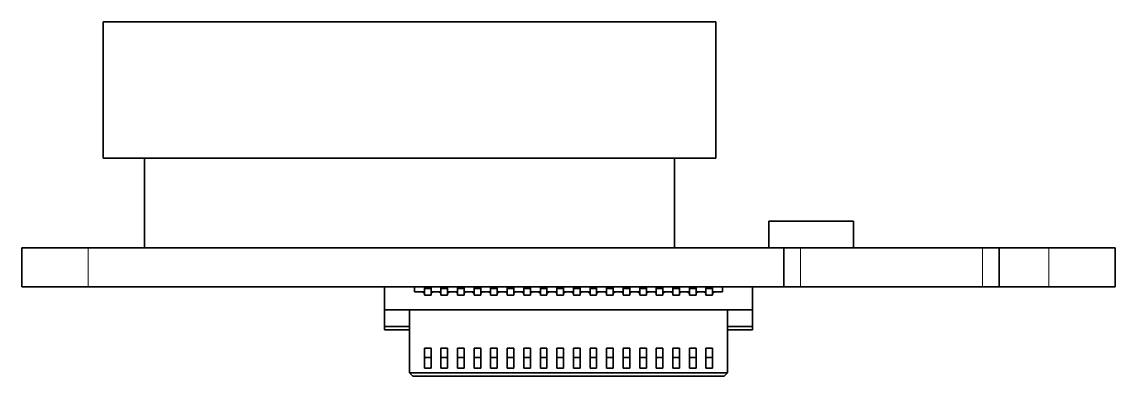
# Model space of a CAD drawing. Extents: x 487 to 800, y 314 to 605.
# Drawn here: x 577.72 to 610.72, y 482.55 to 493.25 of the extents above; entities that cross this region are included whole.
import ezdxf

# ---------------------------------------------------------------- set-up
doc = ezdxf.new("R2010")
doc.units = 0

msp = doc.modelspace()

# ---------------------------------------------------------------- linework, layer by layer
at = {"color": 7, "lineweight": 35, "ltscale": 0.4625}
for p, q in [((598.667, 493.252), (580.167, 493.252)), ((598.667, 489.132), (580.167, 489.132))]:
    msp.add_line(p, q, dxfattribs=at)
at = {"color": 7, "lineweight": 35, "ltscale": 0.103}
for p, q in [((580.167, 489.132), (580.167, 493.252)), ((598.667, 489.132), (598.667, 493.252))]:
    msp.add_line(p, q, dxfattribs=at)
at = {"color": 7, "lineweight": 35, "ltscale": 0.0675}
for p, q in [((581.417, 486.432), (581.417, 489.132)), ((597.417, 486.432), (597.417, 489.132))]:
    msp.add_line(p, q, dxfattribs=at)
at = {"color": 7, "lineweight": 35, "ltscale": 0.02}
for p, q in [((600.267, 486.432), (600.267, 487.232)), ((602.817, 486.432), (602.817, 487.232))]:
    msp.add_line(p, q, dxfattribs=at)
at = {"color": 7, "lineweight": 35, "ltscale": 0.06375}
msp.add_line((602.817, 487.232), (600.267, 487.232), dxfattribs=at)
at = {"color": 7, "lineweight": 35, "ltscale": 0.05}
for p, q in [((579.717, 486.432), (577.717, 486.432)), ((579.717, 485.252), (577.717, 485.252))]:
    msp.add_line(p, q, dxfattribs=at)
at = {"color": 7, "lineweight": 35, "ltscale": 0.0295}
for p, q in [((577.717, 485.252), (577.717, 486.432)), ((600.717, 486.432), (600.717, 485.252)), ((607.217, 486.432), (607.217, 485.252)), ((610.717, 485.252), (610.717, 486.432))]:
    msp.add_line(p, q, dxfattribs=at)
at = {"color": 7, "lineweight": 35}
for p, q in [((600.717, 486.432), (579.717, 486.432)), ((600.717, 485.252), (579.717, 485.252))]:
    msp.add_line(p, q, dxfattribs=at)
at = {"color": 7, "lineweight": 13, "ltscale": 0.0295}
for p, q in [((579.717, 485.252), (579.717, 486.432)), ((601.217, 486.432), (601.217, 485.252)), ((606.717, 486.432), (606.717, 485.252)), ((608.717, 485.252), (608.717, 486.432))]:
    msp.add_line(p, q, dxfattribs=at)
at = {"color": 7, "lineweight": 35, "ltscale": 0.0125}
for p, q in [((601.217, 486.432), (600.717, 486.432)), ((607.217, 486.432), (606.717, 486.432)), ((601.217, 485.252), (600.717, 485.252)), ((607.217, 485.252), (606.717, 485.252)), ((588.667, 484.052), (588.667, 484.552)), ((588.667, 484.052), (588.667, 484.552)), ((599.017, 484.052), (599.017, 484.552)), ((599.767, 484.552), (599.767, 484.052)), ((599.767, 484.552), (599.767, 484.052)), ((599.767, 484.052), (599.767, 484.552))]:
    msp.add_line(p, q, dxfattribs=at)
at = {"color": 7, "lineweight": 35, "ltscale": 0.1375}
for p, q in [((601.217, 486.432), (606.717, 486.432)), ((601.217, 485.252), (606.717, 485.252))]:
    msp.add_line(p, q, dxfattribs=at)
at = {"color": 7, "lineweight": 35, "ltscale": 0.0375}
for p, q in [((608.717, 486.432), (607.217, 486.432)), ((608.717, 485.252), (607.217, 485.252))]:
    msp.add_line(p, q, dxfattribs=at)
at = {"color": 7, "lineweight": 35, "ltscale": 0.050002}
for p, q in [((610.717, 486.432), (608.717, 486.432)), ((610.717, 485.252), (608.717, 485.252))]:
    msp.add_line(p, q, dxfattribs=at)
at = {"color": 7, "lineweight": 35, "ltscale": 0.0175}
for p, q in [((588.667, 485.252), (588.667, 484.552)), ((588.667, 485.252), (588.667, 484.552)), ((599.767, 485.252), (599.767, 484.552)), ((599.767, 485.252), (599.767, 484.552)), ((599.767, 485.252), (599.767, 484.552))]:
    msp.add_line(p, q, dxfattribs=at)
at = {"color": 7, "lineweight": 35, "ltscale": 0.022501}
for p, q in [((588.667, 485.252), (589.567, 485.252)), ((588.667, 485.252), (589.567, 485.252)), ((598.867, 485.252), (599.767, 485.252)), ((598.867, 485.252), (599.767, 485.252))]:
    msp.add_line(p, q, dxfattribs=at)
at = {"color": 7, "lineweight": 35, "ltscale": 0.00375}
for p, q in [((589.567, 485.102), (589.567, 485.252)), ((589.567, 485.102), (589.567, 485.252)), ((589.567, 485.252), (589.567, 485.102)), ((589.567, 485.102), (589.567, 485.252)), ((589.567, 485.252), (589.567, 485.102)), ((598.867, 485.252), (598.867, 485.102)), ((598.867, 485.252), (598.867, 485.102))]:
    msp.add_line(p, q, dxfattribs=at)
at = {"color": 7, "lineweight": 35, "ltscale": 0.006125}
for p, q in [((589.812, 485.102), (589.567, 485.102)), ((589.812, 485.102), (589.567, 485.102)), ((598.867, 485.102), (598.622, 485.102)), ((598.867, 485.102), (598.622, 485.102))]:
    msp.add_line(p, q, dxfattribs=at)
at = {"color": 7, "lineweight": 35, "ltscale": 0.001237}
for p, q in [((589.812, 485.102), (589.847, 485.067)), ((589.812, 485.102), (589.847, 485.067)), ((590.087, 485.067), (590.122, 485.102)), ((590.087, 485.067), (590.122, 485.102)), ((590.312, 485.102), (590.347, 485.067)), ((590.312, 485.102), (590.347, 485.067)), ((590.587, 485.067), (590.622, 485.102)), ((590.587, 485.067), (590.622, 485.102)), ((590.812, 485.102), (590.847, 485.067)), ((590.812, 485.102), (590.847, 485.067)), ((591.087, 485.067), (591.122, 485.102)), ((591.087, 485.067), (591.122, 485.102)), ((591.312, 485.102), (591.347, 485.067)), ((591.312, 485.102), (591.347, 485.067)), ((591.587, 485.067), (591.622, 485.102)), ((591.587, 485.067), (591.622, 485.102)), ((591.812, 485.102), (591.847, 485.067)), ((591.812, 485.102), (591.847, 485.067)), ((592.087, 485.067), (592.122, 485.102)), ((592.087, 485.067), (592.122, 485.102)), ((592.312, 485.102), (592.347, 485.067)), ((592.312, 485.102), (592.347, 485.067)), ((592.587, 485.067), (592.622, 485.102)), ((592.587, 485.067), (592.622, 485.102)), ((592.812, 485.102), (592.847, 485.067)), ((592.812, 485.102), (592.847, 485.067)), ((593.087, 485.067), (593.122, 485.102)), ((593.087, 485.067), (593.122, 485.102)), ((593.312, 485.102), (593.347, 485.067)), ((593.312, 485.102), (593.347, 485.067)), ((593.587, 485.067), (593.622, 485.102)), ((593.587, 485.067), (593.622, 485.102)), ((593.812, 485.102), (593.847, 485.067)), ((593.812, 485.102), (593.847, 485.067)), ((594.087, 485.067), (594.122, 485.102)), ((594.087, 485.067), (594.122, 485.102)), ((594.312, 485.102), (594.347, 485.067)), ((594.312, 485.102), (594.347, 485.067)), ((594.587, 485.067), (594.622, 485.102)), ((594.587, 485.067), (594.622, 485.102)), ((594.812, 485.102), (594.847, 485.067)), ((594.812, 485.102), (594.847, 485.067)), ((595.087, 485.067), (595.122, 485.102)), ((595.087, 485.067), (595.122, 485.102)), ((595.312, 485.102), (595.347, 485.067)), ((595.312, 485.102), (595.347, 485.067)), ((595.587, 485.067), (595.622, 485.102)), ((595.587, 485.067), (595.622, 485.102)), ((595.812, 485.102), (595.847, 485.067)), ((595.812, 485.102), (595.847, 485.067)), ((596.087, 485.067), (596.122, 485.102)), ((596.087, 485.067), (596.122, 485.102)), ((596.312, 485.102), (596.347, 485.067)), ((596.312, 485.102), (596.347, 485.067)), ((596.587, 485.067), (596.622, 485.102)), ((596.587, 485.067), (596.622, 485.102)), ((596.812, 485.102), (596.847, 485.067)), ((596.812, 485.102), (596.847, 485.067)), ((597.087, 485.067), (597.122, 485.102)), ((597.087, 485.067), (597.122, 485.102)), ((597.312, 485.102), (597.347, 485.067)), ((597.312, 485.102), (597.347, 485.067)), ((597.587, 485.067), (597.622, 485.102)), ((597.587, 485.067), (597.622, 485.102)), ((597.812, 485.102), (597.847, 485.067)), ((597.812, 485.102), (597.847, 485.067)), ((598.087, 485.067), (598.122, 485.102)), ((598.087, 485.067), (598.122, 485.102)), ((598.312, 485.102), (598.347, 485.067)), ((598.312, 485.102), (598.347, 485.067)), ((598.587, 485.067), (598.622, 485.102)), ((598.587, 485.067), (598.622, 485.102))]:
    msp.add_line(p, q, dxfattribs=at)
at = {"color": 7, "lineweight": 35, "ltscale": 0.001375}
for p, q in [((589.867, 485.102), (589.812, 485.102)), ((589.867, 485.102), (589.812, 485.102)), ((590.122, 485.102), (590.067, 485.102)), ((590.122, 485.102), (590.067, 485.102)), ((590.367, 485.102), (590.312, 485.102)), ((590.367, 485.102), (590.312, 485.102)), ((590.622, 485.102), (590.567, 485.102)), ((590.622, 485.102), (590.567, 485.102)), ((590.867, 485.102), (590.812, 485.102)), ((590.867, 485.102), (590.812, 485.102)), ((591.122, 485.102), (591.067, 485.102)), ((591.122, 485.102), (591.067, 485.102)), ((591.367, 485.102), (591.312, 485.102)), ((591.367, 485.102), (591.312, 485.102)), ((591.622, 485.102), (591.567, 485.102)), ((591.622, 485.102), (591.567, 485.102)), ((591.867, 485.102), (591.812, 485.102)), ((591.867, 485.102), (591.812, 485.102)), ((592.122, 485.102), (592.067, 485.102)), ((592.122, 485.102), (592.067, 485.102)), ((592.367, 485.102), (592.312, 485.102)), ((592.367, 485.102), (592.312, 485.102)), ((592.622, 485.102), (592.567, 485.102)), ((592.622, 485.102), (592.567, 485.102)), ((592.867, 485.102), (592.812, 485.102)), ((592.867, 485.102), (592.812, 485.102)), ((593.122, 485.102), (593.067, 485.102)), ((593.122, 485.102), (593.067, 485.102)), ((593.367, 485.102), (593.312, 485.102)), ((593.367, 485.102), (593.312, 485.102)), ((593.622, 485.102), (593.567, 485.102)), ((593.622, 485.102), (593.567, 485.102)), ((593.867, 485.102), (593.812, 485.102)), ((593.867, 485.102), (593.812, 485.102)), ((594.122, 485.102), (594.067, 485.102)), ((594.122, 485.102), (594.067, 485.102)), ((594.367, 485.102), (594.312, 485.102)), ((594.367, 485.102), (594.312, 485.102)), ((594.622, 485.102), (594.567, 485.102)), ((594.622, 485.102), (594.567, 485.102)), ((594.867, 485.102), (594.812, 485.102)), ((594.867, 485.102), (594.812, 485.102)), ((595.122, 485.102), (595.067, 485.102)), ((595.122, 485.102), (595.067, 485.102)), ((595.367, 485.102), (595.312, 485.102)), ((595.367, 485.102), (595.312, 485.102)), ((595.622, 485.102), (595.567, 485.102)), ((595.622, 485.102), (595.567, 485.102)), ((595.867, 485.102), (595.812, 485.102)), ((595.867, 485.102), (595.812, 485.102)), ((596.122, 485.102), (596.067, 485.102)), ((596.122, 485.102), (596.067, 485.102)), ((596.367, 485.102), (596.312, 485.102)), ((596.367, 485.102), (596.312, 485.102)), ((596.622, 485.102), (596.567, 485.102)), ((596.622, 485.102), (596.567, 485.102)), ((596.867, 485.102), (596.812, 485.102)), ((596.867, 485.102), (596.812, 485.102)), ((597.122, 485.102), (597.067, 485.102)), ((597.122, 485.102), (597.067, 485.102)), ((597.367, 485.102), (597.312, 485.102)), ((597.367, 485.102), (597.312, 485.102)), ((597.622, 485.102), (597.567, 485.102)), ((597.622, 485.102), (597.567, 485.102)), ((597.867, 485.102), (597.812, 485.102)), ((597.867, 485.102), (597.812, 485.102)), ((598.122, 485.102), (598.067, 485.102)), ((598.122, 485.102), (598.067, 485.102)), ((598.367, 485.102), (598.312, 485.102)), ((598.367, 485.102), (598.312, 485.102)), ((598.622, 485.102), (598.567, 485.102)), ((598.622, 485.102), (598.567, 485.102))]:
    msp.add_line(p, q, dxfattribs=at)
at = {"color": 7, "lineweight": 35, "ltscale": 0.001271}
for p, q in [((589.812, 485.102), (589.849, 485.067)), ((590.122, 485.102), (590.085, 485.067)), ((590.085, 485.067), (590.122, 485.102)), ((590.312, 485.102), (590.349, 485.067)), ((590.622, 485.102), (590.585, 485.067)), ((590.585, 485.067), (590.622, 485.102)), ((590.812, 485.102), (590.849, 485.067)), ((591.585, 485.067), (591.622, 485.102)), ((591.812, 485.102), (591.849, 485.067)), ((592.349, 485.067), (592.312, 485.102)), ((592.312, 485.102), (592.349, 485.067)), ((592.585, 485.067), (592.622, 485.102)), ((593.085, 485.067), (593.122, 485.102)), ((593.585, 485.067), (593.622, 485.102)), ((594.085, 485.067), (594.122, 485.102)), ((594.585, 485.067), (594.622, 485.102)), ((595.085, 485.067), (595.122, 485.102)), ((595.585, 485.067), (595.622, 485.102)), ((596.085, 485.067), (596.122, 485.102)), ((596.585, 485.067), (596.622, 485.102)), ((597.085, 485.067), (597.122, 485.102)), ((597.585, 485.067), (597.622, 485.102)), ((597.622, 485.102), (597.585, 485.067)), ((598.122, 485.102), (598.085, 485.067)), ((598.312, 485.102), (598.349, 485.067))]:
    msp.add_line(p, q, dxfattribs=at)
at = {"color": 7, "lineweight": 35, "ltscale": 0.00125}
for p, q in [((589.867, 485.252), (589.867, 485.202)), ((589.867, 485.252), (589.867, 485.202)), ((590.067, 485.252), (590.067, 485.202)), ((590.067, 485.202), (590.067, 485.252)), ((590.067, 485.202), (590.067, 485.252)), ((590.367, 485.252), (590.367, 485.202)), ((590.367, 485.252), (590.367, 485.202)), ((590.567, 485.252), (590.567, 485.202)), ((590.567, 485.202), (590.567, 485.252)), ((590.567, 485.202), (590.567, 485.252)), ((590.867, 485.252), (590.867, 485.202)), ((590.867, 485.252), (590.867, 485.202)), ((591.067, 485.252), (591.067, 485.202)), ((591.067, 485.202), (591.067, 485.252)), ((591.067, 485.202), (591.067, 485.252)), ((591.367, 485.252), (591.367, 485.202)), ((591.367, 485.252), (591.367, 485.202)), ((591.567, 485.202), (591.567, 485.252)), ((591.567, 485.252), (591.567, 485.202)), ((591.567, 485.202), (591.567, 485.252)), ((591.867, 485.252), (591.867, 485.202)), ((591.867, 485.252), (591.867, 485.202)), ((592.067, 485.252), (592.067, 485.202)), ((592.067, 485.202), (592.067, 485.252)), ((592.067, 485.202), (592.067, 485.252)), ((592.367, 485.252), (592.367, 485.202)), ((592.367, 485.252), (592.367, 485.202)), ((592.567, 485.252), (592.567, 485.202)), ((592.567, 485.202), (592.567, 485.252)), ((592.567, 485.202), (592.567, 485.252)), ((592.867, 485.252), (592.867, 485.202)), ((592.867, 485.252), (592.867, 485.202)), ((593.067, 485.202), (593.067, 485.252)), ((593.067, 485.252), (593.067, 485.202)), ((593.067, 485.202), (593.067, 485.252)), ((593.367, 485.252), (593.367, 485.202)), ((593.367, 485.252), (593.367, 485.202)), ((593.567, 485.202), (593.567, 485.252)), ((593.567, 485.202), (593.567, 485.252)), ((593.567, 485.252), (593.567, 485.202)), ((593.867, 485.252), (593.867, 485.202)), ((593.867, 485.252), (593.867, 485.202)), ((594.067, 485.202), (594.067, 485.252)), ((594.067, 485.252), (594.067, 485.202)), ((594.067, 485.202), (594.067, 485.252)), ((594.367, 485.252), (594.367, 485.202)), ((594.367, 485.252), (594.367, 485.202)), ((594.567, 485.202), (594.567, 485.252)), ((594.567, 485.252), (594.567, 485.202)), ((594.567, 485.202), (594.567, 485.252)), ((594.867, 485.252), (594.867, 485.202)), ((594.867, 485.252), (594.867, 485.202)), ((595.067, 485.202), (595.067, 485.252)), ((595.067, 485.202), (595.067, 485.252)), ((595.067, 485.252), (595.067, 485.202)), ((595.367, 485.252), (595.367, 485.202)), ((595.367, 485.252), (595.367, 485.202)), ((595.567, 485.202), (595.567, 485.252)), ((595.567, 485.202), (595.567, 485.252)), ((595.567, 485.252), (595.567, 485.202)), ((595.867, 485.252), (595.867, 485.202)), ((595.867, 485.252), (595.867, 485.202)), ((596.067, 485.202), (596.067, 485.252)), ((596.067, 485.202), (596.067, 485.252)), ((596.067, 485.252), (596.067, 485.202)), ((596.367, 485.252), (596.367, 485.202)), ((596.367, 485.252), (596.367, 485.202)), ((596.567, 485.202), (596.567, 485.252)), ((596.567, 485.202), (596.567, 485.252)), ((596.567, 485.252), (596.567, 485.202)), ((596.867, 485.252), (596.867, 485.202)), ((596.867, 485.252), (596.867, 485.202)), ((597.067, 485.252), (597.067, 485.202)), ((597.067, 485.202), (597.067, 485.252)), ((597.067, 485.202), (597.067, 485.252)), ((597.367, 485.252), (597.367, 485.202)), ((597.367, 485.252), (597.367, 485.202)), ((597.567, 485.202), (597.567, 485.252)), ((597.567, 485.252), (597.567, 485.202)), ((597.567, 485.202), (597.567, 485.252)), ((597.867, 485.252), (597.867, 485.202)), ((597.867, 485.252), (597.867, 485.202)), ((598.067, 485.202), (598.067, 485.252)), ((598.067, 485.252), (598.067, 485.202)), ((598.067, 485.202), (598.067, 485.252)), ((598.367, 485.252), (598.367, 485.202)), ((598.367, 485.252), (598.367, 485.202)), ((598.567, 485.202), (598.567, 485.252)), ((598.567, 485.252), (598.567, 485.202)), ((598.567, 485.202), (598.567, 485.252)), ((589.367, 483.952), (589.417, 483.952)), ((589.417, 483.952), (589.367, 483.952)), ((599.067, 483.952), (599.017, 483.952)), ((599.017, 483.952), (599.067, 483.952))]:
    msp.add_line(p, q, dxfattribs=at)
at = {"color": 7, "lineweight": 35, "ltscale": 0.005}
for p, q in [((590.067, 485.252), (589.867, 485.252)), ((590.067, 485.252), (589.867, 485.252)), ((590.067, 485.202), (589.867, 485.202)), ((589.867, 485.202), (589.867, 485.002)), ((589.867, 485.202), (589.867, 485.002)), ((590.067, 485.202), (589.867, 485.202)), ((590.067, 485.202), (590.067, 485.002)), ((590.067, 485.202), (590.067, 485.002)), ((590.567, 485.252), (590.367, 485.252)), ((590.567, 485.252), (590.367, 485.252)), ((590.567, 485.202), (590.367, 485.202)), ((590.367, 485.202), (590.367, 485.002)), ((590.567, 485.202), (590.367, 485.202)), ((590.367, 485.202), (590.367, 485.002)), ((590.567, 485.202), (590.567, 485.002)), ((590.567, 485.202), (590.567, 485.002)), ((591.067, 485.252), (590.867, 485.252)), ((591.067, 485.252), (590.867, 485.252)), ((591.067, 485.202), (590.867, 485.202)), ((591.067, 485.202), (590.867, 485.202)), ((590.867, 485.202), (590.867, 485.002)), ((590.867, 485.202), (590.867, 485.002)), ((591.067, 485.202), (591.067, 485.002)), ((591.067, 485.202), (591.067, 485.002)), ((591.567, 485.252), (591.367, 485.252)), ((591.567, 485.252), (591.367, 485.252)), ((591.367, 485.202), (591.367, 485.002)), ((591.567, 485.202), (591.367, 485.202)), ((591.567, 485.202), (591.367, 485.202)), ((591.367, 485.202), (591.367, 485.002)), ((591.567, 485.202), (591.567, 485.002)), ((591.567, 485.202), (591.567, 485.002)), ((592.067, 485.252), (591.867, 485.252)), ((592.067, 485.252), (591.867, 485.252)), ((592.067, 485.202), (591.867, 485.202)), ((591.867, 485.202), (591.867, 485.002)), ((592.067, 485.202), (591.867, 485.202)), ((591.867, 485.202), (591.867, 485.002)), ((592.067, 485.202), (592.067, 485.002)), ((592.067, 485.202), (592.067, 485.002)), ((592.567, 485.252), (592.367, 485.252)), ((592.567, 485.252), (592.367, 485.252)), ((592.567, 485.202), (592.367, 485.202)), ((592.367, 485.202), (592.367, 485.002)), ((592.567, 485.202), (592.367, 485.202)), ((592.367, 485.202), (592.367, 485.002)), ((592.567, 485.202), (592.567, 485.002)), ((592.567, 485.202), (592.567, 485.002)), ((593.067, 485.252), (592.867, 485.252)), ((593.067, 485.252), (592.867, 485.252)), ((593.067, 485.202), (592.867, 485.202)), ((593.067, 485.202), (592.867, 485.202)), ((592.867, 485.202), (592.867, 485.002)), ((592.867, 485.202), (592.867, 485.002)), ((593.067, 485.202), (593.067, 485.002)), ((593.067, 485.202), (593.067, 485.002)), ((593.567, 485.252), (593.367, 485.252)), ((593.567, 485.252), (593.367, 485.252)), ((593.367, 485.202), (593.367, 485.002)), ((593.567, 485.202), (593.367, 485.202)), ((593.367, 485.202), (593.367, 485.002)), ((593.567, 485.202), (593.367, 485.202)), ((593.567, 485.202), (593.567, 485.002)), ((593.567, 485.202), (593.567, 485.002)), ((594.067, 485.252), (593.867, 485.252)), ((594.067, 485.252), (593.867, 485.252)), ((593.867, 485.202), (593.867, 485.002)), ((594.067, 485.202), (593.867, 485.202)), ((594.067, 485.202), (593.867, 485.202)), ((593.867, 485.202), (593.867, 485.002)), ((594.067, 485.202), (594.067, 485.002)), ((594.067, 485.202), (594.067, 485.002)), ((594.567, 485.252), (594.367, 485.252)), ((594.567, 485.252), (594.367, 485.252)), ((594.367, 485.202), (594.367, 485.002)), ((594.567, 485.202), (594.367, 485.202)), ((594.567, 485.202), (594.367, 485.202)), ((594.367, 485.202), (594.367, 485.002)), ((594.567, 485.202), (594.567, 485.002)), ((594.567, 485.202), (594.567, 485.002)), ((595.067, 485.252), (594.867, 485.252)), ((595.067, 485.252), (594.867, 485.252)), ((594.867, 485.202), (594.867, 485.002)), ((595.067, 485.202), (594.867, 485.202)), ((594.867, 485.202), (594.867, 485.002)), ((595.067, 485.202), (594.867, 485.202)), ((595.067, 485.202), (595.067, 485.002)), ((595.067, 485.202), (595.067, 485.002)), ((595.567, 485.252), (595.367, 485.252)), ((595.567, 485.252), (595.367, 485.252)), ((595.367, 485.202), (595.367, 485.002)), ((595.567, 485.202), (595.367, 485.202)), ((595.367, 485.202), (595.367, 485.002)), ((595.567, 485.202), (595.367, 485.202)), ((595.567, 485.202), (595.567, 485.002)), ((595.567, 485.202), (595.567, 485.002)), ((596.067, 485.252), (595.867, 485.252)), ((596.067, 485.252), (595.867, 485.252)), ((595.867, 485.202), (595.867, 485.002)), ((596.067, 485.202), (595.867, 485.202)), ((595.867, 485.202), (595.867, 485.002)), ((596.067, 485.202), (595.867, 485.202)), ((596.067, 485.202), (596.067, 485.002)), ((596.067, 485.202), (596.067, 485.002)), ((596.567, 485.252), (596.367, 485.252)), ((596.567, 485.252), (596.367, 485.252)), ((596.367, 485.202), (596.367, 485.002)), ((596.567, 485.202), (596.367, 485.202)), ((596.367, 485.202), (596.367, 485.002)), ((596.567, 485.202), (596.367, 485.202)), ((596.567, 485.202), (596.567, 485.002)), ((596.567, 485.202), (596.567, 485.002)), ((597.067, 485.252), (596.867, 485.252)), ((597.067, 485.252), (596.867, 485.252)), ((597.067, 485.202), (596.867, 485.202)), ((596.867, 485.202), (596.867, 485.002)), ((597.067, 485.202), (596.867, 485.202)), ((596.867, 485.202), (596.867, 485.002)), ((597.067, 485.202), (597.067, 485.002)), ((597.067, 485.202), (597.067, 485.002)), ((597.567, 485.252), (597.367, 485.252)), ((597.567, 485.252), (597.367, 485.252)), ((597.367, 485.202), (597.367, 485.002)), ((597.567, 485.202), (597.367, 485.202)), ((597.367, 485.202), (597.367, 485.002)), ((597.567, 485.202), (597.367, 485.202)), ((597.567, 485.202), (597.567, 485.002)), ((597.567, 485.202), (597.567, 485.002)), ((598.067, 485.252), (597.867, 485.252)), ((598.067, 485.252), (597.867, 485.252)), ((597.867, 485.202), (597.867, 485.002)), ((598.067, 485.202), (597.867, 485.202)), ((598.067, 485.202), (597.867, 485.202)), ((597.867, 485.202), (597.867, 485.002)), ((598.067, 485.202), (598.067, 485.002)), ((598.067, 485.202), (598.067, 485.002)), ((598.567, 485.252), (598.367, 485.252)), ((598.567, 485.252), (598.367, 485.252)), ((598.367, 485.202), (598.367, 485.002)), ((598.567, 485.202), (598.367, 485.202)), ((598.367, 485.202), (598.367, 485.002)), ((598.567, 485.202), (598.367, 485.202)), ((598.567, 485.202), (598.567, 485.002)), ((598.567, 485.202), (598.567, 485.002)), ((590.067, 485.002), (589.867, 485.002)), ((590.067, 485.002), (589.867, 485.002)), ((589.867, 485.002), (590.067, 485.002)), ((590.567, 485.002), (590.367, 485.002)), ((590.567, 485.002), (590.367, 485.002)), ((590.367, 485.002), (590.567, 485.002)), ((591.067, 485.002), (590.867, 485.002)), ((591.067, 485.002), (590.867, 485.002)), ((590.867, 485.002), (591.067, 485.002)), ((591.567, 485.002), (591.367, 485.002)), ((591.567, 485.002), (591.367, 485.002)), ((591.367, 485.002), (591.567, 485.002)), ((592.067, 485.002), (591.867, 485.002)), ((592.067, 485.002), (591.867, 485.002)), ((591.867, 485.002), (592.067, 485.002)), ((592.567, 485.002), (592.367, 485.002)), ((592.567, 485.002), (592.367, 485.002)), ((592.367, 485.002), (592.567, 485.002)), ((593.067, 485.002), (592.867, 485.002)), ((593.067, 485.002), (592.867, 485.002)), ((592.867, 485.002), (593.067, 485.002)), ((593.567, 485.002), (593.367, 485.002)), ((593.567, 485.002), (593.367, 485.002)), ((593.367, 485.002), (593.567, 485.002)), ((594.067, 485.002), (593.867, 485.002)), ((594.067, 485.002), (593.867, 485.002)), ((593.867, 485.002), (594.067, 485.002)), ((594.567, 485.002), (594.367, 485.002)), ((594.567, 485.002), (594.367, 485.002)), ((594.367, 485.002), (594.567, 485.002)), ((595.067, 485.002), (594.867, 485.002)), ((595.067, 485.002), (594.867, 485.002)), ((594.867, 485.002), (595.067, 485.002)), ((595.567, 485.002), (595.367, 485.002)), ((595.567, 485.002), (595.367, 485.002)), ((595.367, 485.002), (595.567, 485.002)), ((596.067, 485.002), (595.867, 485.002)), ((596.067, 485.002), (595.867, 485.002)), ((595.867, 485.002), (596.067, 485.002)), ((596.567, 485.002), (596.367, 485.002)), ((596.567, 485.002), (596.367, 485.002)), ((596.367, 485.002), (596.567, 485.002)), ((597.067, 485.002), (596.867, 485.002)), ((596.867, 485.002), (597.067, 485.002)), ((597.067, 485.002), (596.867, 485.002)), ((597.367, 485.002), (597.567, 485.002)), ((597.567, 485.002), (597.367, 485.002)), ((597.567, 485.002), (597.367, 485.002)), ((597.867, 485.002), (598.067, 485.002)), ((598.067, 485.002), (597.867, 485.002)), ((598.067, 485.002), (597.867, 485.002)), ((598.367, 485.002), (598.567, 485.002)), ((598.567, 485.002), (598.367, 485.002)), ((598.567, 485.002), (598.367, 485.002)), ((590.067, 483.402), (589.867, 483.402)), ((590.067, 483.402), (589.867, 483.402)), ((590.067, 483.397), (589.867, 483.397)), ((590.067, 483.397), (589.867, 483.397)), ((589.867, 483.397), (590.067, 483.397)), ((590.567, 483.402), (590.367, 483.402)), ((590.567, 483.402), (590.367, 483.402)), ((590.567, 483.397), (590.367, 483.397)), ((590.567, 483.397), (590.367, 483.397)), ((590.367, 483.397), (590.567, 483.397)), ((591.067, 483.402), (590.867, 483.402)), ((591.067, 483.402), (590.867, 483.402)), ((591.067, 483.397), (590.867, 483.397)), ((591.067, 483.397), (590.867, 483.397)), ((590.867, 483.397), (591.067, 483.397)), ((591.567, 483.402), (591.367, 483.402)), ((591.567, 483.402), (591.367, 483.402)), ((591.567, 483.397), (591.367, 483.397)), ((591.567, 483.397), (591.367, 483.397)), ((591.367, 483.397), (591.567, 483.397)), ((592.067, 483.402), (591.867, 483.402)), ((592.067, 483.402), (591.867, 483.402)), ((592.067, 483.397), (591.867, 483.397)), ((592.067, 483.397), (591.867, 483.397)), ((591.867, 483.397), (592.067, 483.397)), ((592.567, 483.402), (592.367, 483.402)), ((592.567, 483.402), (592.367, 483.402)), ((592.567, 483.397), (592.367, 483.397)), ((592.567, 483.397), (592.367, 483.397)), ((592.367, 483.397), (592.567, 483.397)), ((593.067, 483.402), (592.867, 483.402)), ((593.067, 483.402), (592.867, 483.402)), ((592.867, 483.397), (593.067, 483.397)), ((593.067, 483.397), (592.867, 483.397)), ((593.067, 483.397), (592.867, 483.397)), ((593.567, 483.402), (593.367, 483.402)), ((593.567, 483.402), (593.367, 483.402)), ((593.367, 483.397), (593.567, 483.397)), ((593.567, 483.397), (593.367, 483.397)), ((593.567, 483.397), (593.367, 483.397)), ((594.067, 483.402), (593.867, 483.402)), ((594.067, 483.402), (593.867, 483.402)), ((593.867, 483.397), (594.067, 483.397)), ((594.067, 483.397), (593.867, 483.397)), ((594.067, 483.397), (593.867, 483.397)), ((594.567, 483.402), (594.367, 483.402)), ((594.567, 483.402), (594.367, 483.402)), ((594.367, 483.397), (594.567, 483.397)), ((594.567, 483.397), (594.367, 483.397)), ((594.567, 483.397), (594.367, 483.397)), ((595.067, 483.402), (594.867, 483.402)), ((595.067, 483.402), (594.867, 483.402)), ((595.067, 483.397), (594.867, 483.397)), ((595.067, 483.397), (594.867, 483.397)), ((594.867, 483.397), (595.067, 483.397)), ((595.567, 483.402), (595.367, 483.402)), ((595.567, 483.402), (595.367, 483.402)), ((595.567, 483.397), (595.367, 483.397)), ((595.567, 483.397), (595.367, 483.397)), ((595.367, 483.397), (595.567, 483.397)), ((596.067, 483.402), (595.867, 483.402)), ((596.067, 483.402), (595.867, 483.402)), ((596.067, 483.397), (595.867, 483.397)), ((596.067, 483.397), (595.867, 483.397)), ((595.867, 483.397), (596.067, 483.397)), ((596.567, 483.402), (596.367, 483.402)), ((596.567, 483.402), (596.367, 483.402)), ((596.567, 483.397), (596.367, 483.397)), ((596.567, 483.397), (596.367, 483.397)), ((596.367, 483.397), (596.567, 483.397)), ((597.067, 483.402), (596.867, 483.402)), ((597.067, 483.402), (596.867, 483.402)), ((597.067, 483.397), (596.867, 483.397)), ((597.067, 483.397), (596.867, 483.397)), ((596.867, 483.397), (597.067, 483.397)), ((597.567, 483.402), (597.367, 483.402)), ((597.567, 483.402), (597.367, 483.402)), ((597.567, 483.397), (597.367, 483.397)), ((597.567, 483.397), (597.367, 483.397)), ((597.367, 483.397), (597.567, 483.397)), ((598.067, 483.402), (597.867, 483.402)), ((598.067, 483.402), (597.867, 483.402)), ((598.067, 483.397), (597.867, 483.397)), ((598.067, 483.397), (597.867, 483.397)), ((597.867, 483.397), (598.067, 483.397)), ((598.567, 483.402), (598.367, 483.402)), ((598.567, 483.402), (598.367, 483.402)), ((598.567, 483.397), (598.367, 483.397)), ((598.567, 483.397), (598.367, 483.397)), ((598.367, 483.397), (598.567, 483.397)), ((590.067, 483.117), (589.867, 483.117)), ((590.067, 483.117), (589.867, 483.117)), ((589.867, 482.795), (590.067, 482.795)), ((589.867, 482.795), (590.067, 482.795)), ((590.567, 483.117), (590.367, 483.117)), ((590.567, 483.117), (590.367, 483.117)), ((590.367, 482.795), (590.567, 482.795)), ((590.367, 482.795), (590.567, 482.795)), ((591.067, 483.117), (590.867, 483.117)), ((591.067, 483.117), (590.867, 483.117)), ((590.867, 482.795), (591.067, 482.795)), ((590.867, 482.795), (591.067, 482.795)), ((591.567, 483.117), (591.367, 483.117)), ((591.567, 483.117), (591.367, 483.117)), ((591.367, 482.795), (591.567, 482.795)), ((591.367, 482.795), (591.567, 482.795)), ((592.067, 483.117), (591.867, 483.117)), ((592.067, 483.117), (591.867, 483.117)), ((591.867, 482.795), (592.067, 482.795)), ((591.867, 482.795), (592.067, 482.795)), ((592.567, 483.117), (592.367, 483.117)), ((592.567, 483.117), (592.367, 483.117)), ((592.367, 482.795), (592.567, 482.795)), ((592.367, 482.795), (592.567, 482.795)), ((593.067, 483.117), (592.867, 483.117)), ((593.067, 483.117), (592.867, 483.117)), ((592.867, 482.795), (593.067, 482.795)), ((592.867, 482.795), (593.067, 482.795)), ((593.567, 483.117), (593.367, 483.117)), ((593.567, 483.117), (593.367, 483.117)), ((593.367, 482.795), (593.567, 482.795)), ((593.367, 482.795), (593.567, 482.795)), ((594.067, 483.117), (593.867, 483.117)), ((594.067, 483.117), (593.867, 483.117)), ((593.867, 482.795), (594.067, 482.795)), ((593.867, 482.795), (594.067, 482.795)), ((594.567, 483.117), (594.367, 483.117)), ((594.567, 483.117), (594.367, 483.117)), ((594.367, 482.795), (594.567, 482.795)), ((594.367, 482.795), (594.567, 482.795)), ((595.067, 483.117), (594.867, 483.117)), ((595.067, 483.117), (594.867, 483.117)), ((594.867, 482.795), (595.067, 482.795)), ((594.867, 482.795), (595.067, 482.795)), ((595.567, 483.117), (595.367, 483.117)), ((595.567, 483.117), (595.367, 483.117)), ((595.367, 482.795), (595.567, 482.795)), ((595.367, 482.795), (595.567, 482.795)), ((596.067, 483.117), (595.867, 483.117)), ((596.067, 483.117), (595.867, 483.117)), ((595.867, 482.795), (596.067, 482.795)), ((595.867, 482.795), (596.067, 482.795)), ((596.567, 483.117), (596.367, 483.117)), ((596.567, 483.117), (596.367, 483.117)), ((596.367, 482.795), (596.567, 482.795)), ((596.367, 482.795), (596.567, 482.795)), ((597.067, 483.117), (596.867, 483.117)), ((597.067, 483.117), (596.867, 483.117)), ((596.867, 482.795), (597.067, 482.795)), ((596.867, 482.795), (597.067, 482.795)), ((597.567, 483.117), (597.367, 483.117)), ((597.567, 483.117), (597.367, 483.117)), ((597.367, 482.795), (597.567, 482.795)), ((597.367, 482.795), (597.567, 482.795)), ((598.067, 483.117), (597.867, 483.117)), ((598.067, 483.117), (597.867, 483.117)), ((597.867, 482.795), (598.067, 482.795)), ((597.867, 482.795), (598.067, 482.795)), ((598.567, 483.117), (598.367, 483.117)), ((598.567, 483.117), (598.367, 483.117)), ((598.367, 482.795), (598.567, 482.795)), ((598.367, 482.795), (598.567, 482.795))]:
    msp.add_line(p, q, dxfattribs=at)
at = {"color": 7, "lineweight": 35, "ltscale": 0.000875157}
for p, q in [((589.867, 485.102), (589.867, 485.067)), ((590.067, 485.102), (590.067, 485.067)), ((590.367, 485.102), (590.367, 485.067)), ((590.567, 485.102), (590.567, 485.067)), ((590.867, 485.102), (590.867, 485.067)), ((591.567, 485.102), (591.567, 485.067)), ((591.867, 485.102), (591.867, 485.067)), ((592.367, 485.102), (592.367, 485.067)), ((592.567, 485.102), (592.567, 485.067)), ((593.067, 485.102), (593.067, 485.067)), ((593.567, 485.102), (593.567, 485.067)), ((594.067, 485.102), (594.067, 485.067)), ((594.567, 485.102), (594.567, 485.067)), ((595.067, 485.102), (595.067, 485.067)), ((595.567, 485.102), (595.567, 485.067)), ((596.067, 485.102), (596.067, 485.067)), ((596.567, 485.102), (596.567, 485.067)), ((597.067, 485.102), (597.067, 485.067)), ((597.567, 485.102), (597.567, 485.067)), ((598.367, 485.102), (598.367, 485.067))]:
    msp.add_line(p, q, dxfattribs=at)
at = {"color": 7, "lineweight": 35, "ltscale": 0.003037}
for p, q in [((590.067, 485.252), (590.067, 485.131)), ((590.067, 485.252), (590.067, 485.131)), ((590.567, 485.252), (590.567, 485.131)), ((590.567, 485.252), (590.567, 485.131)), ((591.067, 485.252), (591.067, 485.131)), ((591.067, 485.252), (591.067, 485.131)), ((591.567, 485.252), (591.567, 485.131)), ((591.567, 485.252), (591.567, 485.131)), ((592.067, 485.252), (592.067, 485.131)), ((592.067, 485.252), (592.067, 485.131)), ((592.567, 485.252), (592.567, 485.131)), ((592.567, 485.252), (592.567, 485.131)), ((593.067, 485.252), (593.067, 485.131)), ((593.067, 485.252), (593.067, 485.131)), ((593.567, 485.252), (593.567, 485.131)), ((593.567, 485.252), (593.567, 485.131)), ((594.067, 485.252), (594.067, 485.131)), ((594.067, 485.252), (594.067, 485.131)), ((594.567, 485.252), (594.567, 485.131)), ((594.567, 485.252), (594.567, 485.131)), ((595.067, 485.252), (595.067, 485.131)), ((595.067, 485.252), (595.067, 485.131)), ((595.567, 485.252), (595.567, 485.131)), ((595.567, 485.252), (595.567, 485.131)), ((596.067, 485.252), (596.067, 485.131)), ((596.067, 485.252), (596.067, 485.131)), ((596.567, 485.252), (596.567, 485.131)), ((596.567, 485.252), (596.567, 485.131)), ((597.067, 485.252), (597.067, 485.131)), ((597.067, 485.252), (597.067, 485.131)), ((597.567, 485.252), (597.567, 485.131)), ((597.567, 485.252), (597.567, 485.131)), ((598.067, 485.252), (598.067, 485.131)), ((598.067, 485.252), (598.067, 485.131)), ((598.567, 485.252), (598.567, 485.131)), ((598.567, 485.252), (598.567, 485.131))]:
    msp.add_line(p, q, dxfattribs=at)
at = {"color": 7, "lineweight": 35, "ltscale": 0.002503}
for p, q in [((590.067, 485.202), (590.067, 485.102)), ((590.567, 485.202), (590.567, 485.102)), ((591.567, 485.202), (591.567, 485.102)), ((592.567, 485.202), (592.567, 485.102)), ((593.067, 485.202), (593.067, 485.102)), ((593.567, 485.202), (593.567, 485.102)), ((594.067, 485.202), (594.067, 485.102)), ((594.567, 485.202), (594.567, 485.102)), ((595.067, 485.202), (595.067, 485.102)), ((595.567, 485.202), (595.567, 485.102)), ((596.067, 485.202), (596.067, 485.102)), ((596.567, 485.202), (596.567, 485.102)), ((597.067, 485.202), (597.067, 485.102)), ((597.567, 485.202), (597.567, 485.102))]:
    msp.add_line(p, q, dxfattribs=at)
at = {"color": 7, "lineweight": 35, "ltscale": 0.000712585}
for p, q in [((590.067, 485.102), (590.067, 485.131)), ((590.067, 485.131), (590.067, 485.102)), ((590.567, 485.102), (590.567, 485.131)), ((590.567, 485.131), (590.567, 485.102)), ((591.067, 485.102), (591.067, 485.131)), ((591.067, 485.131), (591.067, 485.102)), ((591.567, 485.102), (591.567, 485.131)), ((591.567, 485.131), (591.567, 485.102)), ((592.067, 485.102), (592.067, 485.131)), ((592.067, 485.131), (592.067, 485.102)), ((592.567, 485.102), (592.567, 485.131)), ((592.567, 485.131), (592.567, 485.102)), ((593.067, 485.131), (593.067, 485.102)), ((593.067, 485.102), (593.067, 485.131)), ((593.567, 485.102), (593.567, 485.131)), ((593.567, 485.131), (593.567, 485.102)), ((594.067, 485.102), (594.067, 485.131)), ((594.067, 485.131), (594.067, 485.102)), ((594.567, 485.102), (594.567, 485.131)), ((594.567, 485.131), (594.567, 485.102)), ((595.067, 485.131), (595.067, 485.102)), ((595.067, 485.102), (595.067, 485.131)), ((595.567, 485.131), (595.567, 485.102)), ((595.567, 485.102), (595.567, 485.131)), ((596.067, 485.131), (596.067, 485.102)), ((596.067, 485.102), (596.067, 485.131)), ((596.567, 485.131), (596.567, 485.102)), ((596.567, 485.102), (596.567, 485.131)), ((597.067, 485.102), (597.067, 485.131)), ((597.067, 485.131), (597.067, 485.102)), ((597.567, 485.102), (597.567, 485.131)), ((597.567, 485.131), (597.567, 485.102)), ((598.067, 485.102), (598.067, 485.131)), ((598.067, 485.131), (598.067, 485.102)), ((598.567, 485.102), (598.567, 485.131)), ((598.567, 485.131), (598.567, 485.102))]:
    msp.add_line(p, q, dxfattribs=at)
at = {"color": 7, "lineweight": 35, "ltscale": 0.00475}
for p, q in [((590.312, 485.102), (590.122, 485.102)), ((590.312, 485.102), (590.122, 485.102)), ((590.812, 485.102), (590.622, 485.102)), ((590.812, 485.102), (590.622, 485.102)), ((591.312, 485.102), (591.122, 485.102)), ((591.312, 485.102), (591.122, 485.102)), ((591.812, 485.102), (591.622, 485.102)), ((591.812, 485.102), (591.622, 485.102)), ((592.312, 485.102), (592.122, 485.102)), ((592.312, 485.102), (592.122, 485.102)), ((592.812, 485.102), (592.622, 485.102)), ((592.812, 485.102), (592.622, 485.102)), ((593.312, 485.102), (593.122, 485.102)), ((593.312, 485.102), (593.122, 485.102)), ((593.812, 485.102), (593.622, 485.102)), ((593.812, 485.102), (593.622, 485.102)), ((594.312, 485.102), (594.122, 485.102)), ((594.312, 485.102), (594.122, 485.102)), ((594.812, 485.102), (594.622, 485.102)), ((594.812, 485.102), (594.622, 485.102)), ((595.312, 485.102), (595.122, 485.102)), ((595.312, 485.102), (595.122, 485.102)), ((595.812, 485.102), (595.622, 485.102)), ((595.812, 485.102), (595.622, 485.102)), ((596.312, 485.102), (596.122, 485.102)), ((596.312, 485.102), (596.122, 485.102)), ((596.812, 485.102), (596.622, 485.102)), ((596.812, 485.102), (596.622, 485.102)), ((597.312, 485.102), (597.122, 485.102)), ((597.312, 485.102), (597.122, 485.102)), ((597.812, 485.102), (597.622, 485.102)), ((597.812, 485.102), (597.622, 485.102)), ((598.312, 485.102), (598.122, 485.102)), ((598.312, 485.102), (598.122, 485.102))]:
    msp.add_line(p, q, dxfattribs=at)
at = {"color": 7, "lineweight": 35, "ltscale": 0.002499}
for p, q in [((591.067, 485.202), (591.067, 485.102)), ((592.067, 485.202), (592.067, 485.102)), ((589.517, 482.552), (589.617, 482.552)), ((589.617, 482.552), (589.517, 482.552)), ((598.917, 482.552), (598.817, 482.552)), ((598.817, 482.552), (598.917, 482.552))]:
    msp.add_line(p, q, dxfattribs=at)
at = {"color": 7, "lineweight": 35, "ltscale": 0.000875092}
for p, q in [((591.067, 485.102), (591.067, 485.067)), ((592.067, 485.102), (592.067, 485.067)), ((598.067, 485.102), (598.067, 485.067)), ((598.567, 485.102), (598.567, 485.067))]:
    msp.add_line(p, q, dxfattribs=at)
at = {"color": 7, "lineweight": 35, "ltscale": 0.002502}
for p, q in [((598.067, 485.202), (598.067, 485.102)), ((598.567, 485.202), (598.567, 485.102))]:
    msp.add_line(p, q, dxfattribs=at)
at = {"color": 7, "lineweight": 35, "ltscale": 0.003625}
msp.add_line((598.622, 485.102), (598.767, 485.102), dxfattribs=at)
at = {"color": 7, "lineweight": 35, "ltscale": 0.00625}
for p, q in [((599.767, 485.252), (599.767, 485.002)), ((599.767, 485.002), (599.767, 485.252))]:
    msp.add_line(p, q, dxfattribs=at)
at = {"color": 7, "lineweight": 35, "ltscale": 0.00036253}
for p, q in [((589.847, 485.067), (589.837, 485.078)), ((590.347, 485.067), (590.337, 485.078)), ((590.847, 485.067), (590.837, 485.078)), ((591.847, 485.067), (591.837, 485.078)), ((592.847, 485.067), (592.837, 485.078)), ((593.347, 485.067), (593.337, 485.078)), ((593.847, 485.067), (593.837, 485.078)), ((594.347, 485.067), (594.337, 485.078)), ((594.847, 485.067), (594.837, 485.078)), ((595.347, 485.067), (595.337, 485.078)), ((595.847, 485.067), (595.837, 485.078)), ((596.347, 485.067), (596.337, 485.078)), ((596.847, 485.067), (596.837, 485.078)), ((597.347, 485.067), (597.337, 485.078)), ((597.847, 485.067), (597.837, 485.078))]:
    msp.add_line(p, q, dxfattribs=at)
at = {"color": 7, "lineweight": 35, "ltscale": 0.000500488}
for p, q in [((589.867, 485.067), (589.847, 485.067)), ((589.867, 485.067), (589.847, 485.067)), ((590.087, 485.067), (590.067, 485.067)), ((590.087, 485.067), (590.067, 485.067)), ((590.367, 485.067), (590.347, 485.067)), ((590.367, 485.067), (590.347, 485.067)), ((590.587, 485.067), (590.567, 485.067)), ((590.587, 485.067), (590.567, 485.067)), ((590.867, 485.067), (590.847, 485.067)), ((590.867, 485.067), (590.847, 485.067)), ((591.087, 485.067), (591.067, 485.067)), ((591.087, 485.067), (591.067, 485.067)), ((591.367, 485.067), (591.347, 485.067)), ((591.367, 485.067), (591.347, 485.067)), ((591.587, 485.067), (591.567, 485.067)), ((591.587, 485.067), (591.567, 485.067)), ((591.867, 485.067), (591.847, 485.067)), ((591.867, 485.067), (591.847, 485.067)), ((592.087, 485.067), (592.067, 485.067)), ((592.087, 485.067), (592.067, 485.067)), ((592.367, 485.067), (592.347, 485.067)), ((592.367, 485.067), (592.347, 485.067)), ((592.587, 485.067), (592.567, 485.067)), ((592.587, 485.067), (592.567, 485.067)), ((592.867, 485.067), (592.847, 485.067)), ((592.867, 485.067), (592.847, 485.067)), ((593.087, 485.067), (593.067, 485.067)), ((593.087, 485.067), (593.067, 485.067)), ((593.367, 485.067), (593.347, 485.067)), ((593.367, 485.067), (593.347, 485.067)), ((593.587, 485.067), (593.567, 485.067)), ((593.587, 485.067), (593.567, 485.067)), ((593.867, 485.067), (593.847, 485.067)), ((593.867, 485.067), (593.847, 485.067)), ((594.087, 485.067), (594.067, 485.067)), ((594.087, 485.067), (594.067, 485.067)), ((594.367, 485.067), (594.347, 485.067)), ((594.367, 485.067), (594.347, 485.067)), ((594.587, 485.067), (594.567, 485.067)), ((594.587, 485.067), (594.567, 485.067)), ((594.867, 485.067), (594.847, 485.067)), ((594.867, 485.067), (594.847, 485.067)), ((595.087, 485.067), (595.067, 485.067)), ((595.087, 485.067), (595.067, 485.067)), ((595.367, 485.067), (595.347, 485.067)), ((595.367, 485.067), (595.347, 485.067)), ((595.587, 485.067), (595.567, 485.067)), ((595.587, 485.067), (595.567, 485.067)), ((595.867, 485.067), (595.847, 485.067)), ((595.867, 485.067), (595.847, 485.067)), ((596.087, 485.067), (596.067, 485.067)), ((596.087, 485.067), (596.067, 485.067)), ((596.367, 485.067), (596.347, 485.067)), ((596.367, 485.067), (596.347, 485.067)), ((596.587, 485.067), (596.567, 485.067)), ((596.587, 485.067), (596.567, 485.067)), ((596.867, 485.067), (596.847, 485.067)), ((596.867, 485.067), (596.847, 485.067)), ((597.087, 485.067), (597.067, 485.067)), ((597.087, 485.067), (597.067, 485.067)), ((597.367, 485.067), (597.347, 485.067)), ((597.367, 485.067), (597.347, 485.067)), ((597.587, 485.067), (597.567, 485.067)), ((597.587, 485.067), (597.567, 485.067)), ((597.867, 485.067), (597.847, 485.067)), ((597.867, 485.067), (597.847, 485.067)), ((598.087, 485.067), (598.067, 485.067)), ((598.087, 485.067), (598.067, 485.067)), ((598.367, 485.067), (598.347, 485.067)), ((598.367, 485.067), (598.347, 485.067)), ((598.587, 485.067), (598.567, 485.067)), ((598.587, 485.067), (598.567, 485.067))]:
    msp.add_line(p, q, dxfattribs=at)
at = {"color": 7, "lineweight": 35, "ltscale": 0.001625}
for p, q in [((590.067, 485.067), (590.067, 485.002)), ((590.567, 485.067), (590.567, 485.002)), ((591.067, 485.067), (591.067, 485.002)), ((591.567, 485.067), (591.567, 485.002)), ((592.067, 485.067), (592.067, 485.002)), ((592.567, 485.067), (592.567, 485.002)), ((593.067, 485.067), (593.067, 485.002)), ((593.567, 485.067), (593.567, 485.002)), ((594.067, 485.067), (594.067, 485.002)), ((594.567, 485.067), (594.567, 485.002)), ((595.067, 485.067), (595.067, 485.002)), ((595.567, 485.067), (595.567, 485.002)), ((596.067, 485.067), (596.067, 485.002)), ((596.567, 485.067), (596.567, 485.002)), ((597.067, 485.067), (597.067, 485.002)), ((597.567, 485.067), (597.567, 485.002)), ((598.067, 485.067), (598.067, 485.002)), ((598.567, 485.067), (598.567, 485.002))]:
    msp.add_line(p, q, dxfattribs=at)
at = {"color": 7, "lineweight": 35, "ltscale": 0.00047744}
for p, q in [((591.333, 485.081), (591.347, 485.067)), ((592.833, 485.081), (592.847, 485.067)), ((593.333, 485.081), (593.347, 485.067)), ((593.833, 485.081), (593.847, 485.067)), ((594.333, 485.081), (594.347, 485.067)), ((594.833, 485.081), (594.847, 485.067)), ((595.333, 485.081), (595.347, 485.067)), ((595.833, 485.081), (595.847, 485.067)), ((596.333, 485.081), (596.347, 485.067)), ((596.833, 485.081), (596.847, 485.067)), ((597.333, 485.081), (597.347, 485.067)), ((597.833, 485.081), (597.847, 485.067))]:
    msp.add_line(p, q, dxfattribs=at)
at = {"color": 7, "lineweight": 35, "ltscale": 0.000490387}
msp.add_line((598.347, 485.067), (598.333, 485.081), dxfattribs=at)
at = {"color": 7, "lineweight": 35, "ltscale": 0.01875}
for p, q in [((589.417, 484.552), (588.667, 484.552)), ((599.767, 484.552), (599.017, 484.552)), ((588.667, 484.052), (589.417, 484.052)), ((588.667, 484.052), (589.417, 484.052)), ((588.667, 483.952), (589.417, 483.952)), ((589.417, 483.952), (588.667, 483.952)), ((588.667, 483.952), (589.417, 483.952)), ((599.017, 484.052), (599.767, 484.052)), ((599.017, 484.052), (599.767, 484.052)), ((599.017, 483.952), (599.767, 483.952)), ((599.017, 483.952), (599.767, 483.952)), ((599.767, 483.952), (599.017, 483.952))]:
    msp.add_line(p, q, dxfattribs=at)
at = {"color": 7, "lineweight": 35, "ltscale": 0.277501}
msp.add_line((588.667, 484.552), (599.767, 484.552), dxfattribs=at)
msp.add_line((588.667, 484.552), (599.767, 484.552), dxfattribs=at)
at = {"color": 7, "lineweight": 35, "ltscale": 0.0475}
for p, q in [((589.417, 482.652), (589.417, 484.552)), ((589.417, 482.652), (589.417, 484.552)), ((599.017, 482.652), (599.017, 484.552)), ((599.017, 482.652), (599.017, 484.552))]:
    msp.add_line(p, q, dxfattribs=at)
at = {"color": 7, "lineweight": 35, "ltscale": 0.240001}
for p, q in [((599.017, 484.552), (589.417, 484.552)), ((589.417, 482.652), (599.017, 482.652)), ((589.417, 482.652), (599.017, 482.652))]:
    msp.add_line(p, q, dxfattribs=at)
at = {"color": 7, "lineweight": 35, "ltscale": 0.0025}
for p, q in [((588.667, 483.952), (588.667, 484.052)), ((588.667, 483.952), (588.667, 484.052)), ((599.017, 484.052), (599.017, 483.952)), ((599.767, 484.052), (599.767, 483.952)), ((599.767, 484.052), (599.767, 483.952)), ((599.767, 483.952), (599.767, 484.052))]:
    msp.add_line(p, q, dxfattribs=at)
at = {"color": 7, "lineweight": 35, "ltscale": 0.0325}
for p, q in [((599.017, 482.652), (599.017, 483.952)), ((599.017, 483.952), (599.017, 482.652)), ((599.017, 482.652), (599.017, 483.952))]:
    msp.add_line(p, q, dxfattribs=at)
at = {"color": 7, "lineweight": 35, "ltscale": 0.000138092}
for p, q in [((589.867, 483.402), (589.867, 483.397)), ((590.067, 483.402), (590.067, 483.397)), ((590.367, 483.402), (590.367, 483.397)), ((590.567, 483.402), (590.567, 483.397)), ((590.867, 483.402), (590.867, 483.397)), ((591.067, 483.402), (591.067, 483.397)), ((591.367, 483.402), (591.367, 483.397)), ((591.567, 483.402), (591.567, 483.397)), ((591.867, 483.402), (591.867, 483.397)), ((592.067, 483.402), (592.067, 483.397)), ((592.367, 483.402), (592.367, 483.397)), ((592.567, 483.402), (592.567, 483.397)), ((592.867, 483.402), (592.867, 483.397)), ((593.067, 483.402), (593.067, 483.397)), ((593.367, 483.402), (593.367, 483.397)), ((593.567, 483.402), (593.567, 483.397)), ((593.867, 483.402), (593.867, 483.397)), ((594.067, 483.402), (594.067, 483.397)), ((594.367, 483.402), (594.367, 483.397)), ((594.567, 483.402), (594.567, 483.397)), ((594.867, 483.402), (594.867, 483.397)), ((595.067, 483.402), (595.067, 483.397)), ((595.367, 483.402), (595.367, 483.397)), ((595.567, 483.402), (595.567, 483.397)), ((595.867, 483.402), (595.867, 483.397)), ((596.067, 483.402), (596.067, 483.397)), ((596.367, 483.402), (596.367, 483.397)), ((596.567, 483.402), (596.567, 483.397)), ((596.867, 483.402), (596.867, 483.397)), ((597.067, 483.402), (597.067, 483.397)), ((597.367, 483.402), (597.367, 483.397)), ((597.567, 483.402), (597.567, 483.397)), ((597.867, 483.402), (597.867, 483.397)), ((598.067, 483.402), (598.067, 483.397)), ((598.367, 483.402), (598.367, 483.397)), ((598.567, 483.402), (598.567, 483.397))]:
    msp.add_line(p, q, dxfattribs=at)
at = {"color": 7, "lineweight": 35, "ltscale": 0.000137329}
for p, q in [((589.867, 483.402), (589.867, 483.397)), ((590.067, 483.402), (590.067, 483.397)), ((590.367, 483.402), (590.367, 483.397)), ((590.567, 483.402), (590.567, 483.397)), ((590.867, 483.402), (590.867, 483.397)), ((591.067, 483.402), (591.067, 483.397)), ((591.367, 483.402), (591.367, 483.397)), ((591.567, 483.402), (591.567, 483.397)), ((591.867, 483.402), (591.867, 483.397)), ((592.067, 483.402), (592.067, 483.397)), ((592.367, 483.402), (592.367, 483.397)), ((592.567, 483.402), (592.567, 483.397)), ((592.867, 483.402), (592.867, 483.397)), ((593.067, 483.402), (593.067, 483.397)), ((593.367, 483.402), (593.367, 483.397)), ((593.567, 483.402), (593.567, 483.397)), ((593.867, 483.402), (593.867, 483.397)), ((594.067, 483.402), (594.067, 483.397)), ((594.367, 483.402), (594.367, 483.397)), ((594.567, 483.402), (594.567, 483.397)), ((594.867, 483.402), (594.867, 483.397)), ((595.067, 483.402), (595.067, 483.397)), ((595.367, 483.402), (595.367, 483.397)), ((595.567, 483.402), (595.567, 483.397)), ((595.867, 483.402), (595.867, 483.397)), ((596.067, 483.402), (596.067, 483.397)), ((596.367, 483.402), (596.367, 483.397)), ((596.567, 483.402), (596.567, 483.397)), ((596.867, 483.402), (596.867, 483.397)), ((597.067, 483.402), (597.067, 483.397)), ((597.367, 483.402), (597.367, 483.397)), ((597.567, 483.402), (597.567, 483.397)), ((597.867, 483.402), (597.867, 483.397)), ((598.067, 483.402), (598.067, 483.397)), ((598.367, 483.402), (598.367, 483.397)), ((598.567, 483.402), (598.567, 483.397))]:
    msp.add_line(p, q, dxfattribs=at)
at = {"color": 7, "lineweight": 35, "ltscale": 0.006986}
for p, q in [((589.867, 483.397), (589.867, 483.117)), ((590.067, 483.117), (590.067, 483.397)), ((590.367, 483.397), (590.367, 483.117)), ((590.567, 483.117), (590.567, 483.397)), ((590.867, 483.397), (590.867, 483.117)), ((591.067, 483.117), (591.067, 483.397)), ((591.367, 483.397), (591.367, 483.117)), ((591.567, 483.117), (591.567, 483.397)), ((591.867, 483.397), (591.867, 483.117)), ((592.067, 483.117), (592.067, 483.397)), ((592.367, 483.397), (592.367, 483.117)), ((592.567, 483.117), (592.567, 483.397)), ((592.867, 483.397), (592.867, 483.117)), ((593.067, 483.117), (593.067, 483.397)), ((593.367, 483.397), (593.367, 483.117)), ((593.567, 483.117), (593.567, 483.397)), ((593.867, 483.397), (593.867, 483.117)), ((594.067, 483.117), (594.067, 483.397)), ((594.367, 483.397), (594.367, 483.117)), ((594.567, 483.117), (594.567, 483.397)), ((594.867, 483.397), (594.867, 483.117)), ((595.067, 483.117), (595.067, 483.397)), ((595.367, 483.397), (595.367, 483.117)), ((595.567, 483.117), (595.567, 483.397)), ((595.867, 483.397), (595.867, 483.117)), ((596.067, 483.117), (596.067, 483.397)), ((596.367, 483.397), (596.367, 483.117)), ((596.567, 483.117), (596.567, 483.397)), ((596.867, 483.397), (596.867, 483.117)), ((597.067, 483.117), (597.067, 483.397)), ((597.367, 483.397), (597.367, 483.117)), ((597.567, 483.117), (597.567, 483.397)), ((597.867, 483.397), (597.867, 483.117)), ((598.067, 483.117), (598.067, 483.397)), ((598.367, 483.397), (598.367, 483.117)), ((598.567, 483.117), (598.567, 483.397))]:
    msp.add_line(p, q, dxfattribs=at)
at = {"color": 7, "lineweight": 35, "ltscale": 0.004864}
for p, q in [((589.867, 483.397), (589.867, 483.202)), ((590.067, 483.397), (590.067, 483.202)), ((590.367, 483.397), (590.367, 483.202)), ((590.567, 483.397), (590.567, 483.202)), ((590.867, 483.397), (590.867, 483.202)), ((591.067, 483.397), (591.067, 483.202)), ((591.367, 483.397), (591.367, 483.202)), ((591.567, 483.397), (591.567, 483.202)), ((591.867, 483.397), (591.867, 483.202)), ((592.067, 483.397), (592.067, 483.202)), ((592.367, 483.397), (592.367, 483.202)), ((592.567, 483.397), (592.567, 483.202)), ((592.867, 483.397), (592.867, 483.202)), ((593.067, 483.397), (593.067, 483.202)), ((593.367, 483.397), (593.367, 483.202)), ((593.567, 483.397), (593.567, 483.202)), ((593.867, 483.397), (593.867, 483.202)), ((594.067, 483.397), (594.067, 483.202)), ((594.367, 483.397), (594.367, 483.202)), ((594.567, 483.397), (594.567, 483.202)), ((594.867, 483.397), (594.867, 483.202)), ((595.067, 483.397), (595.067, 483.202)), ((595.367, 483.397), (595.367, 483.202)), ((595.567, 483.397), (595.567, 483.202)), ((595.867, 483.397), (595.867, 483.202)), ((596.067, 483.397), (596.067, 483.202)), ((596.367, 483.397), (596.367, 483.202)), ((596.567, 483.397), (596.567, 483.202)), ((596.867, 483.397), (596.867, 483.202)), ((597.067, 483.397), (597.067, 483.202)), ((597.367, 483.397), (597.367, 483.202)), ((597.567, 483.397), (597.567, 483.202)), ((597.867, 483.397), (597.867, 483.202)), ((598.067, 483.397), (598.067, 483.202)), ((598.367, 483.397), (598.367, 483.202)), ((598.567, 483.397), (598.567, 483.202))]:
    msp.add_line(p, q, dxfattribs=at)
at = {"color": 7, "lineweight": 35, "ltscale": 0.002122}
for p, q in [((589.867, 483.202), (589.867, 483.117)), ((590.067, 483.202), (590.067, 483.117)), ((590.367, 483.202), (590.367, 483.117)), ((590.567, 483.202), (590.567, 483.117)), ((590.867, 483.202), (590.867, 483.117)), ((591.067, 483.202), (591.067, 483.117)), ((591.367, 483.202), (591.367, 483.117)), ((591.567, 483.202), (591.567, 483.117)), ((591.867, 483.202), (591.867, 483.117)), ((592.067, 483.202), (592.067, 483.117)), ((592.367, 483.202), (592.367, 483.117)), ((592.567, 483.202), (592.567, 483.117)), ((592.867, 483.202), (592.867, 483.117)), ((593.067, 483.202), (593.067, 483.117)), ((593.367, 483.202), (593.367, 483.117)), ((593.567, 483.202), (593.567, 483.117)), ((593.867, 483.202), (593.867, 483.117)), ((594.067, 483.202), (594.067, 483.117)), ((594.367, 483.202), (594.367, 483.117)), ((594.567, 483.202), (594.567, 483.117)), ((594.867, 483.202), (594.867, 483.117)), ((595.067, 483.202), (595.067, 483.117)), ((595.367, 483.202), (595.367, 483.117)), ((595.567, 483.202), (595.567, 483.117)), ((595.867, 483.202), (595.867, 483.117)), ((596.067, 483.202), (596.067, 483.117)), ((596.367, 483.202), (596.367, 483.117)), ((596.567, 483.202), (596.567, 483.117)), ((596.867, 483.202), (596.867, 483.117)), ((597.067, 483.202), (597.067, 483.117)), ((597.367, 483.202), (597.367, 483.117)), ((597.567, 483.202), (597.567, 483.117)), ((597.867, 483.202), (597.867, 483.117)), ((598.067, 483.202), (598.067, 483.117)), ((598.367, 483.202), (598.367, 483.117)), ((598.567, 483.202), (598.567, 483.117))]:
    msp.add_line(p, q, dxfattribs=at)
at = {"color": 7, "lineweight": 35, "ltscale": 0.015179}
for p, q in [((590.067, 483.402), (590.067, 482.795)), ((590.567, 483.402), (590.567, 482.795)), ((591.067, 483.402), (591.067, 482.795)), ((591.567, 483.402), (591.567, 482.795)), ((592.067, 483.402), (592.067, 482.795)), ((592.567, 483.402), (592.567, 482.795)), ((593.067, 483.402), (593.067, 482.795)), ((593.567, 483.402), (593.567, 482.795)), ((594.067, 483.402), (594.067, 482.795)), ((594.567, 483.402), (594.567, 482.795)), ((595.067, 483.402), (595.067, 482.795)), ((595.567, 483.402), (595.567, 482.795)), ((596.067, 483.402), (596.067, 482.795)), ((596.567, 483.402), (596.567, 482.795)), ((597.067, 483.402), (597.067, 482.795)), ((597.567, 483.402), (597.567, 482.795)), ((598.067, 483.402), (598.067, 482.795)), ((598.567, 483.402), (598.567, 482.795))]:
    msp.add_line(p, q, dxfattribs=at)
at = {"color": 7, "lineweight": 35, "ltscale": 0.008055}
for p, q in [((589.867, 483.117), (589.867, 482.795)), ((589.867, 483.117), (589.867, 482.795)), ((590.067, 483.117), (590.067, 482.795)), ((590.067, 483.117), (590.067, 482.795)), ((590.367, 483.117), (590.367, 482.795)), ((590.367, 483.117), (590.367, 482.795)), ((590.567, 483.117), (590.567, 482.795)), ((590.567, 483.117), (590.567, 482.795)), ((590.867, 483.117), (590.867, 482.795)), ((590.867, 483.117), (590.867, 482.795)), ((591.067, 483.117), (591.067, 482.795)), ((591.067, 483.117), (591.067, 482.795)), ((591.367, 483.117), (591.367, 482.795)), ((591.367, 483.117), (591.367, 482.795)), ((591.567, 483.117), (591.567, 482.795)), ((591.567, 483.117), (591.567, 482.795)), ((591.867, 483.117), (591.867, 482.795)), ((591.867, 483.117), (591.867, 482.795)), ((592.067, 483.117), (592.067, 482.795)), ((592.067, 483.117), (592.067, 482.795)), ((592.367, 483.117), (592.367, 482.795)), ((592.367, 483.117), (592.367, 482.795)), ((592.567, 483.117), (592.567, 482.795)), ((592.567, 483.117), (592.567, 482.795)), ((592.867, 483.117), (592.867, 482.795)), ((592.867, 483.117), (592.867, 482.795)), ((593.067, 483.117), (593.067, 482.795)), ((593.067, 483.117), (593.067, 482.795)), ((593.367, 483.117), (593.367, 482.795)), ((593.367, 483.117), (593.367, 482.795)), ((593.567, 483.117), (593.567, 482.795)), ((593.567, 483.117), (593.567, 482.795)), ((593.867, 483.117), (593.867, 482.795)), ((593.867, 483.117), (593.867, 482.795)), ((594.067, 483.117), (594.067, 482.795)), ((594.067, 483.117), (594.067, 482.795)), ((594.367, 483.117), (594.367, 482.795)), ((594.367, 483.117), (594.367, 482.795)), ((594.567, 483.117), (594.567, 482.795)), ((594.567, 483.117), (594.567, 482.795)), ((594.867, 483.117), (594.867, 482.795)), ((594.867, 483.117), (594.867, 482.795)), ((595.067, 483.117), (595.067, 482.795)), ((595.067, 483.117), (595.067, 482.795)), ((595.367, 483.117), (595.367, 482.795)), ((595.367, 483.117), (595.367, 482.795)), ((595.567, 483.117), (595.567, 482.795)), ((595.567, 483.117), (595.567, 482.795)), ((595.867, 483.117), (595.867, 482.795)), ((595.867, 483.117), (595.867, 482.795)), ((596.067, 483.117), (596.067, 482.795)), ((596.067, 483.117), (596.067, 482.795)), ((596.367, 483.117), (596.367, 482.795)), ((596.367, 483.117), (596.367, 482.795)), ((596.567, 483.117), (596.567, 482.795)), ((596.567, 483.117), (596.567, 482.795)), ((596.867, 483.117), (596.867, 482.795)), ((596.867, 483.117), (596.867, 482.795)), ((597.067, 483.117), (597.067, 482.795)), ((597.067, 483.117), (597.067, 482.795)), ((597.367, 483.117), (597.367, 482.795)), ((597.367, 483.117), (597.367, 482.795)), ((597.567, 483.117), (597.567, 482.795)), ((597.567, 483.117), (597.567, 482.795)), ((597.867, 483.117), (597.867, 482.795)), ((597.867, 483.117), (597.867, 482.795)), ((598.067, 483.117), (598.067, 482.795)), ((598.067, 483.117), (598.067, 482.795)), ((598.367, 483.117), (598.367, 482.795)), ((598.367, 483.117), (598.367, 482.795)), ((598.567, 483.117), (598.567, 482.795)), ((598.567, 483.117), (598.567, 482.795))]:
    msp.add_line(p, q, dxfattribs=at)
at = {"color": 7, "lineweight": 35, "ltscale": 0.003536}
for p, q in [((589.517, 482.552), (589.417, 482.652)), ((589.417, 482.652), (589.517, 482.552)), ((589.517, 482.552), (589.417, 482.652)), ((589.417, 482.652), (589.517, 482.552)), ((589.517, 482.552), (589.417, 482.652)), ((599.017, 482.652), (598.917, 482.552)), ((598.917, 482.552), (599.017, 482.652)), ((598.917, 482.552), (599.017, 482.652)), ((599.017, 482.652), (598.917, 482.552)), ((599.017, 482.652), (598.917, 482.552))]:
    msp.add_line(p, q, dxfattribs=at)
at = {"color": 7, "lineweight": 35, "ltscale": 0.234999}
msp.add_line((598.917, 482.552), (589.517, 482.552), dxfattribs=at)
msp.add_line((598.917, 482.552), (589.517, 482.552), dxfattribs=at)
msp.add_line((598.917, 482.552), (589.517, 482.552), dxfattribs=at)

doc.saveas('drawing.dxf')
